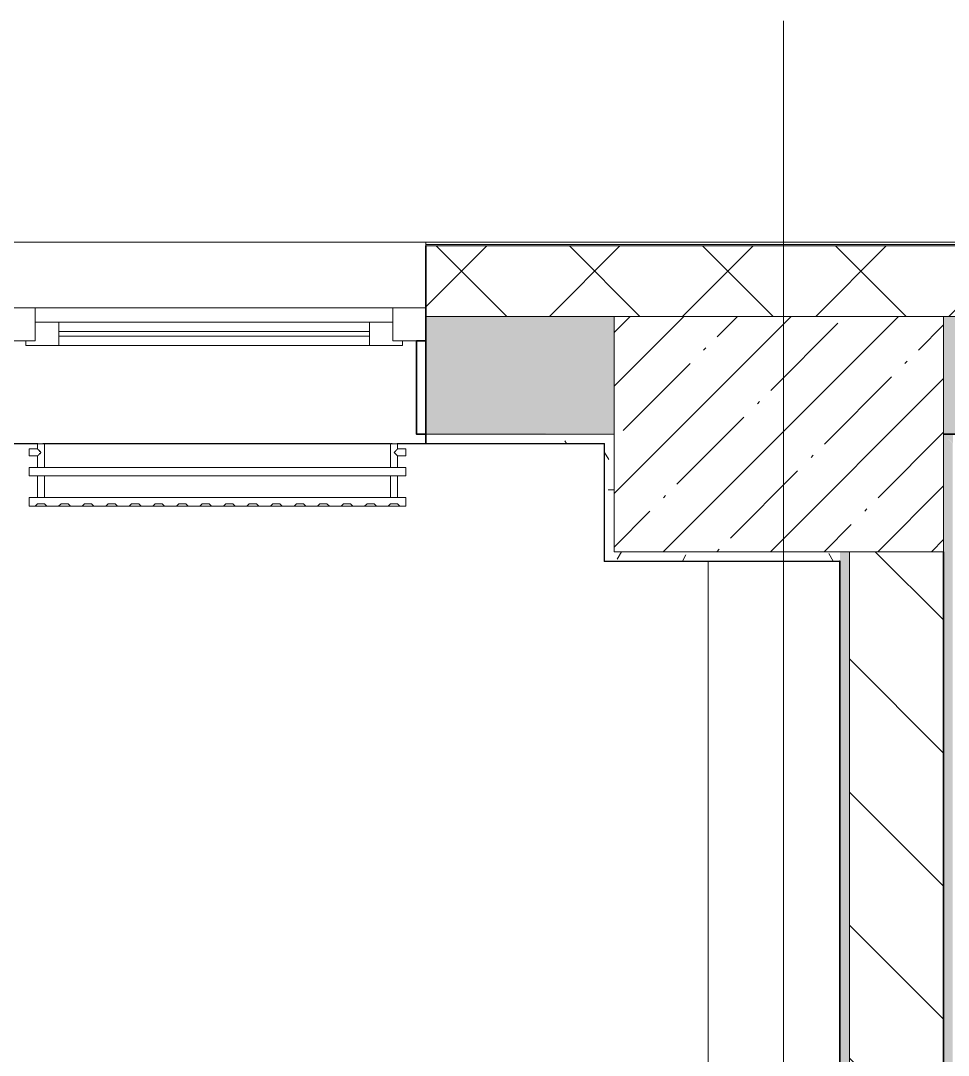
# Model space of a CAD drawing. Header units: millimetres. Extents: x 3914 to 443608, y -156176 to 78197.
# Drawn here: x 424509 to 426480, y -126147 to -123948 of the extents above; entities that cross this region are included whole.
import ezdxf

# ---------------------------------------------------------------- set-up
doc = ezdxf.new("R2010")
doc.units = ezdxf.units.MM
for name, color, linetype, lineweight in [('A-FLOR', 7, 'Continuous', 9), ('A-GLAZ', 7, 'Continuous', 9), ('A-GLAZ-1', 7, 'Continuous', 5), ('A-WALL', 7, 'Continuous', 5), ('A-WALL-1', 7, 'Continuous', 35), ('I-WALL', 7, 'Continuous', 5), ('S-COLS', 7, 'Continuous', 9), ('S-COLS-1', 7, 'Continuous', 5), ('Оси', 7, 'Continuous', 9)]:
    doc.layers.add(name, color=color, linetype=linetype, lineweight=lineweight)
doc.layers.add('A-WALL-FNSH-1', color=9, linetype='Continuous', lineweight=5, true_color=0x808080)
doc.layers.add('M-EQPM-1', color=7, linetype='Continuous', lineweight=9, true_color=0xb2b2b2)
pattern_1 = [(0, (315419.7, -145976.68), (243.84, 60.96), [20.117, -162.763, 20.117, -162.763, -975.36]), (0, (315419.7, -145976.68), (243.84, 60.96), [-365.76, 20.117, -345.643, 20.117, -162.763, -426.72]), (0, (315419.7, -145976.68), (243.84, 60.96), [-914.4, 20.117, -101.803, 20.117, -284.683]), (120, (315511.14, -145946.2), (-174.71291, 180.691634), [20.117, -162.763, 20.117, -162.763, -975.36]), (120, (315511.14, -145946.2), (-174.71291, 180.691634), [-365.76, 20.117, -345.643, 20.117, -162.763, -426.72]), (120, (315511.14, -145946.2), (-174.71291, 180.691634), [-914.4, 20.117, -101.803, 20.117, -284.683]), (240, (315541.62, -145824.28), (-69.12709, -241.651634), [20.117, -162.763, 20.117, -162.763, -975.36]), (240, (315541.62, -145824.28), (-69.12709, -241.651634), [-365.76, 20.117, -345.643, 20.117, -162.763, -426.72]), (240, (315541.62, -145824.28), (-69.12709, -241.651634), [-914.4, 20.117, -101.803, 20.117, -284.683])]

# ---------------------------------------------------------------- blocks, each defined once
blk = doc.blocks.new('120_Окно_СКБ_1Ст - 120_Окно_СКБ_1Ст 900х2500_h_ с форточкой-22876038-Объем проектирования 3 этажа')
at = {"layer": 'A-GLAZ'}
for p, q in [((-450, -127), (-450, -57)), ((-450, -57), (-380, -57)), ((-380, -57), (-380, -127)), ((380, -127), (380, -57)), ((380, -57), (450, -57)), ((450, -57), (450, -127)), ((380, -87), (-380, -87)), ((-380, -87), (-380, -127)), ((-330, -137), (-330, -87)), ((330, -137), (330, -87)), ((380, -127), (380, -87)), ((-380, -127), (-450, -127)), ((-380, -127), (-400, -127)), ((-400, -127), (-400, -137)), ((450, -127), (380, -127)), ((400, -127), (380, -127)), ((400, -137), (400, -127)), ((-400, -137), (400, -137)), ((400, -137), (-400, -137))]:
    blk.add_line(p, q, dxfattribs=at)
at = {"layer": 'A-GLAZ-1'}
for p, q in [((450, -57), (-450, -57)), ((-330, -107), (330, -107)), ((-430, -127), (-400, -127)), ((330, -117), (-330, -117)), ((400, -127), (450, -127))]:
    blk.add_line(p, q, dxfattribs=at)
blk = doc.blocks.new('BSC_Колонна _Прямоугольная - 700х500-V627-Объем проектирования 3 этажа')
at = {"layer": 'S-COLS-1'}
h = blk.add_hatch(dxfattribs=at)
h.set_pattern_fill('FP_172', color=256, style=0, pattern_type=2)
h.set_pattern_definition([(45, (-110700, -21150), (-114.04925, 114.04925), []), (45, (-110585.95, -21150), (-114.04925, 114.04925), [201.613, -40.323, 6.706, -33.617])])
h.paths.add_polyline_path([(-116.5, -250), (350, -250), (350, 250), (-350, 250), (-350, -250), (-150, -250)])
for p, q in [((350, 250), (-350, 250)), ((-350, 250), (-350, -250)), ((350, -250), (350, 250)), ((-350, -250), (350, -250))]:
    blk.add_line(p, q, dxfattribs=at)
blk = doc.blocks.new('radiator_prado_classic_z_tip_30_po exemplyaru - Classic Z Тип 30-300-V680-Объем проектирования 3 этажа')
at = {"layer": 'M-EQPM-1'}
for p, q in [((0, 228), (0, 210)), ((800, 228), (0, 228)), ((0, 210), (0, 228)), ((0, 228), (12.5, 228)), ((12.5, 228), (37.5, 228)), ((37.5, 228), (12.5, 228)), ((12.5, 228), (37.5, 228)), ((12.5, 228), (17.5, 223)), ((12.5, 228), (17.5, 223)), ((32.5, 223), (17.5, 223)), ((17.5, 223), (32.5, 223)), ((32.5, 223), (37.5, 228)), ((37.5, 228), (32.5, 223)), ((37.5, 228), (62.5, 228)), ((62.5, 228), (87.5, 228)), ((87.5, 228), (62.5, 228)), ((62.5, 228), (87.5, 228)), ((62.5, 228), (67.5, 223)), ((62.5, 228), (67.5, 223)), ((82.5, 223), (67.5, 223)), ((67.5, 223), (82.5, 223)), ((82.5, 223), (87.5, 228)), ((87.5, 228), (82.5, 223)), ((87.5, 228), (112.5, 228)), ((112.5, 228), (137.5, 228)), ((137.5, 228), (112.5, 228)), ((112.5, 228), (137.5, 228)), ((112.5, 228), (117.5, 223)), ((112.5, 228), (117.5, 223)), ((132.5, 223), (117.5, 223)), ((117.5, 223), (132.5, 223)), ((132.5, 223), (137.5, 228)), ((137.5, 228), (132.5, 223)), ((137.5, 228), (162.5, 228)), ((162.5, 228), (187.5, 228)), ((187.5, 228), (162.5, 228)), ((162.5, 228), (187.5, 228)), ((162.5, 228), (167.5, 223)), ((162.5, 228), (167.5, 223)), ((182.5, 223), (167.5, 223)), ((167.5, 223), (182.5, 223)), ((182.5, 223), (187.5, 228)), ((187.5, 228), (182.5, 223)), ((187.5, 228), (212.5, 228)), ((212.5, 228), (237.5, 228)), ((237.5, 228), (212.5, 228)), ((212.5, 228), (237.5, 228)), ((212.5, 228), (217.5, 223)), ((212.5, 228), (217.5, 223)), ((232.5, 223), (217.5, 223)), ((217.5, 223), (232.5, 223)), ((232.5, 223), (237.5, 228)), ((237.5, 228), (232.5, 223)), ((237.5, 228), (262.5, 228)), ((262.5, 228), (287.5, 228)), ((287.5, 228), (262.5, 228)), ((262.5, 228), (287.5, 228)), ((262.5, 228), (267.5, 223)), ((262.5, 228), (267.5, 223)), ((282.5, 223), (267.5, 223)), ((267.5, 223), (282.5, 223)), ((282.5, 223), (287.5, 228)), ((287.5, 228), (282.5, 223)), ((287.5, 228), (312.5, 228)), ((312.5, 228), (337.5, 228)), ((337.5, 228), (312.5, 228)), ((312.5, 228), (337.5, 228)), ((312.5, 228), (317.5, 223)), ((312.5, 228), (317.5, 223)), ((332.5, 223), (317.5, 223)), ((317.5, 223), (332.5, 223)), ((332.5, 223), (337.5, 228)), ((337.5, 228), (332.5, 223)), ((337.5, 228), (362.5, 228)), ((362.5, 228), (387.5, 228)), ((387.5, 228), (362.5, 228)), ((362.5, 228), (387.5, 228)), ((362.5, 228), (367.5, 223)), ((362.5, 228), (367.5, 223)), ((382.5, 223), (367.5, 223)), ((367.5, 223), (382.5, 223)), ((382.5, 223), (387.5, 228)), ((387.5, 228), (382.5, 223)), ((387.5, 228), (412, 228)), ((412.5, 228), (437.5, 228)), ((437.5, 228), (412.5, 228)), ((412.5, 228), (437.5, 228)), ((412.5, 228), (417.5, 223)), ((412.5, 228), (417.5, 223)), ((432.5, 223), (417.5, 223)), ((417.5, 223), (432.5, 223)), ((432.5, 223), (437.5, 228)), ((437.5, 228), (432.5, 223)), ((437.5, 228), (462.5, 228)), ((462.5, 228), (487.5, 228)), ((487.5, 228), (462.5, 228)), ((462.5, 228), (487.5, 228)), ((462.5, 228), (467.5, 223)), ((462.5, 228), (467.5, 223)), ((482.5, 223), (467.5, 223)), ((467.5, 223), (482.5, 223)), ((482.5, 223), (487.5, 228)), ((487.5, 228), (482.5, 223)), ((487.5, 228), (512.5, 228)), ((512.5, 228), (537.5, 228)), ((537.5, 228), (512.5, 228)), ((512.5, 228), (537.5, 228)), ((512.5, 228), (517.5, 223)), ((512.5, 228), (517.5, 223)), ((532.5, 223), (517.5, 223)), ((517.5, 223), (532.5, 223)), ((532.5, 223), (537.5, 228)), ((537.5, 228), (532.5, 223)), ((537.5, 228), (562.5, 228)), ((562.5, 228), (587.5, 228)), ((587.5, 228), (562.5, 228)), ((562.5, 228), (587.5, 228)), ((562.5, 228), (567.5, 223)), ((562.5, 228), (567.5, 223)), ((582.5, 223), (567.5, 223)), ((567.5, 223), (582.5, 223)), ((582.5, 223), (587.5, 228)), ((587.5, 228), (582.5, 223)), ((587.5, 228), (612.5, 228)), ((612.5, 228), (637.5, 228)), ((637.5, 228), (612.5, 228)), ((612.5, 228), (637.5, 228)), ((612.5, 228), (617.5, 223)), ((612.5, 228), (617.5, 223)), ((632.5, 223), (617.5, 223)), ((617.5, 223), (632.5, 223)), ((632.5, 223), (637.5, 228)), ((637.5, 228), (632.5, 223)), ((637.5, 228), (662.5, 228)), ((662.5, 228), (687.5, 228)), ((687.5, 228), (662.5, 228)), ((662.5, 228), (687.5, 228)), ((662.5, 228), (667.5, 223)), ((662.5, 228), (667.5, 223)), ((682.5, 223), (667.5, 223)), ((667.5, 223), (682.5, 223)), ((682.5, 223), (687.5, 228)), ((687.5, 228), (682.5, 223)), ((687.5, 228), (712.5, 228)), ((712.5, 228), (737.5, 228)), ((737.5, 228), (712.5, 228)), ((712.5, 228), (737.5, 228)), ((712.5, 228), (717.5, 223)), ((712.5, 228), (717.5, 223)), ((732.5, 223), (717.5, 223)), ((717.5, 223), (732.5, 223)), ((732.5, 223), (737.5, 228)), ((737.5, 228), (732.5, 223)), ((737.5, 228), (762.5, 228)), ((762.5, 228), (787.5, 228)), ((787.5, 228), (762.5, 228)), ((762.5, 228), (787.5, 228)), ((762.5, 228), (767.5, 223)), ((762.5, 228), (767.5, 223)), ((782.5, 223), (767.5, 223)), ((767.5, 223), (782.5, 223)), ((782.5, 223), (787.5, 228)), ((787.5, 228), (782.5, 223)), ((787.5, 228), (800, 228)), ((800, 210), (800, 228)), ((800, 228), (800, 210)), ((0, 210), (800, 210)), ((17.8, 210), (0, 210)), ((17.5, 210), (17.5, 164)), ((17.5, 210), (17.5, 164)), ((17.8, 210), (17.5, 210)), ((17.5, 210), (17.8, 210)), ((17.8, 210), (17.5, 210)), ((17.5, 210), (32.5, 210)), ((32.2, 210), (17.8, 210)), ((17.8, 210), (32.2, 210)), ((32.2, 210), (17.8, 210)), ((32.5, 210), (32.2, 210)), ((32.2, 210), (32.5, 210)), ((32.5, 210), (32.2, 210)), ((767.8, 210), (32.2, 210)), ((32.5, 164), (32.5, 210)), ((32.5, 164), (32.5, 210)), ((767.5, 210), (767.5, 164)), ((767.5, 210), (767.5, 164)), ((767.8, 210), (767.5, 210)), ((767.5, 210), (782.5, 210)), ((767.8, 210), (767.5, 210)), ((767.5, 210), (767.8, 210)), ((782.2, 210), (767.8, 210)), ((773.1, 210), (767.8, 210)), ((767.8, 210), (769.7, 210)), ((769.7, 210), (773.1, 210)), ((778.7, 210), (773.1, 210)), ((773.1, 210), (776.9, 210)), ((776.9, 210), (780.3, 210)), ((781.5, 210), (778.7, 210)), ((780.3, 210), (782.2, 210)), ((782.2, 210), (781.5, 210)), ((782.5, 210), (782.2, 210)), ((782.5, 210), (782.2, 210)), ((782.2, 210), (782.5, 210)), ((800, 210), (782.2, 210)), ((782.5, 164), (782.5, 210)), ((782.5, 164), (782.5, 210)), ((800, 164), (0, 164)), ((0, 164), (0, 146)), ((0, 146), (0, 164)), ((0, 164), (17.8, 164)), ((17.8, 164), (17.5, 164)), ((17.5, 164), (17.8, 164)), ((17.8, 164), (17.5, 164)), ((17.5, 164), (32.5, 164)), ((18.5, 164), (17.8, 164)), ((17.8, 164), (32.2, 164)), ((21.2, 164), (17.8, 164)), ((21.2, 164), (18.5, 164)), ((23.1, 164), (21.2, 164)), ((23.1, 164), (21.2, 164)), ((25, 164), (23.1, 164)), ((25, 164), (23.1, 164)), ((32.2, 164), (25, 164)), ((26.9, 164), (25, 164)), ((28.8, 164), (26.9, 164)), ((30.3, 164), (28.8, 164)), ((31.5, 164), (30.3, 164)), ((32.2, 164), (31.5, 164)), ((32.5, 164), (32.2, 164)), ((32.2, 164), (32.5, 164)), ((32.5, 164), (32.2, 164)), ((32.2, 164), (767.8, 164)), ((767.8, 164), (767.5, 164)), ((767.5, 164), (782.5, 164)), ((767.8, 164), (767.5, 164)), ((767.5, 164), (767.8, 164)), ((771.2, 164), (767.8, 164)), ((771.2, 164), (767.8, 164)), ((767.8, 164), (782.2, 164)), ((773.1, 164), (771.2, 164)), ((778.7, 164), (771.2, 164)), ((775, 164), (773.1, 164)), ((782.2, 164), (775, 164)), ((780.3, 164), (778.7, 164)), ((782.2, 164), (780.3, 164)), ((782.5, 164), (782.2, 164)), ((782.5, 164), (782.2, 164)), ((782.2, 164), (782.5, 164)), ((782.2, 164), (800, 164)), ((800, 146), (800, 164)), ((800, 164), (800, 146)), ((0, 146), (800, 146)), ((18.5, 146), (0, 146)), ((17.5, 146), (17.5, 121.5)), ((17.5, 146), (17.5, 121.5)), ((17.5, 146), (18.5, 146)), ((18.5, 146), (17.5, 146)), ((17.5, 146), (18.5, 146)), ((32.5, 146), (17.5, 146)), ((18.5, 146), (26.9, 146)), ((32.2, 146), (18.5, 146)), ((18.5, 146), (23.1, 146)), ((23.1, 146), (25, 146)), ((25, 146), (26.9, 146)), ((26.9, 146), (30.3, 146)), ((26.9, 146), (28.8, 146)), ((28.8, 146), (30.3, 146)), ((30.3, 146), (32.2, 146)), ((30.3, 146), (31.5, 146)), ((31.5, 146), (32.2, 146)), ((32.2, 146), (32.5, 146)), ((32.5, 146), (32.2, 146)), ((32.2, 146), (32.5, 146)), ((767.8, 146), (32.2, 146)), ((32.5, 95), (32.5, 146)), ((32.5, 95), (32.5, 146)), ((767.5, 146), (767.5, 95)), ((767.5, 146), (767.5, 95)), ((767.5, 146), (767.8, 146)), ((782.5, 146), (767.5, 146)), ((767.5, 146), (767.8, 146)), ((767.8, 146), (767.5, 146)), ((767.8, 146), (775, 146)), ((767.8, 146), (781.5, 146)), ((781.5, 146), (767.8, 146)), ((775, 146), (781.5, 146)), ((781.5, 146), (782.5, 146)), ((781.5, 146), (782.5, 146)), ((782.5, 146), (781.5, 146)), ((800, 146), (781.5, 146)), ((782.5, 121.5), (782.5, 146)), ((782.5, 121.5), (782.5, 146)), ((17.5, 121.5), (0, 121.5)), ((17.5, 121.5), (0, 121.5)), ((0, 121.5), (0, 120.5)), ((0, 106.5), (0, 121.5)), ((0, 120.5), (0, 107.5)), ((0, 120.5), (0, 119.3)), ((0, 114), (0, 120.5)), ((0, 120.5), (0, 120.5)), ((0, 119.3), (0, 117.8)), ((0, 117.8), (0, 115.9)), ((0, 115.9), (0, 114)), ((0, 114), (0, 110.3)), ((0, 107.5), (0, 114)), ((0, 110.3), (0, 108.7)), ((800, 121.5), (782.5, 121.5)), ((800, 121.5), (782.5, 121.5)), ((800, 121.5), (800, 106.5)), ((800, 120.5), (800, 121.5)), ((800, 121.5), (800, 120.5)), ((800, 120.5), (800, 121.5)), ((800, 107.5), (800, 120.5)), ((800, 120.5), (800, 107.5)), ((800, 119.3), (800, 120.5)), ((800, 115.9), (800, 119.3)), ((800, 110.3), (800, 115.9)), ((800, 107.5), (800, 110.3)), ((0, 108.7), (0, 107.5)), ((0, 107.5), (0, 106.5)), ((0, 107.5), (0, 107.5)), ((0, 106.5), (17.5, 106.5)), ((0, 106.5), (17.5, 106.5)), ((17.5, 106.5), (17.5, 95)), ((17.5, 106.5), (17.5, 95)), ((782.5, 95), (782.5, 106.5)), ((782.5, 106.5), (800, 106.5)), ((782.5, 95), (782.5, 106.5)), ((782.5, 106.5), (800, 106.5)), ((800, 106.5), (800, 107.5)), ((800, 107.5), (800, 106.5)), ((800, 106.5), (800, 107.5))]:
    blk.add_line(p, q, dxfattribs=at)
for points, knots in [([(18.5, 120.5), (18.4, 120.6), (18.3, 120.7), (18.1, 120.9), (17.9, 121.1), (17.8, 121.2), (17.7, 121.3), (17.5, 121.5), (17.5, 121.5), (17.5, 121.5)], [0.7142857, 0.7142857, 0.7142857, 0.7142857, 0.75, 0.7857143, 0.8214286, 0.8571429, 0.8928571, 0.9285714, 1, 1, 1, 1]), ([(17.5, 121.5), (17.5, 121.5), (17.5, 121.5), (17.7, 121.3), (17.8, 121.2), (17.9, 121.1), (18.1, 120.9), (18.3, 120.7), (18.4, 120.6), (18.5, 120.5)], [0, 0, 0, 0, 0.0714286, 0.1071429, 0.1428571, 0.1785714, 0.2142857, 0.25, 0.2857143, 0.2857143, 0.2857143, 0.2857143]), ([(17.5, 121.5), (17.5, 121.5), (17.5, 121.5), (17.7, 121.3), (17.8, 121.2), (17.9, 121.1), (18.1, 120.9), (18.3, 120.7), (18.4, 120.6), (18.5, 120.5)], [0, 0, 0, 0, 0.0714286, 0.1071429, 0.1428571, 0.1785714, 0.2142857, 0.25, 0.2857143, 0.2857143, 0.2857143, 0.2857143]), ([(25, 114), (24.5, 114.5), (23.6, 115.4), (22.4, 116.6), (21.6, 117.4), (21.1, 117.9), (20.8, 118.2), (20.5, 118.5), (20.2, 118.8), (19.8, 119.1), (19.6, 119.4), (19.3, 119.7), (19, 120), (18.7, 120.3), (18.5, 120.5), (18.3, 120.7), (18.1, 120.9), (17.9, 121.1), (17.8, 121.2), (17.7, 121.3), (17.5, 121.5), (17.5, 121.5), (17.5, 121.5)], [0, 0, 0, 0, 0.142857, 0.285714, 0.357143, 0.392857, 0.428571, 0.464286, 0.5, 0.535714, 0.571429, 0.607143, 0.642857, 0.678571, 0.714286, 0.75, 0.785714, 0.821429, 0.857143, 0.892857, 0.928571, 1, 1, 1, 1]), ([(17.5, 106.5), (17.5, 106.5), (17.5, 106.5), (17.7, 106.7), (17.8, 106.8), (17.9, 106.9), (18.1, 107.1), (18.3, 107.3), (18.5, 107.5), (18.7, 107.7), (19, 108), (19.3, 108.3), (19.6, 108.6), (19.8, 108.9), (20.3, 109.3), (20.7, 109.7), (21.1, 110.1), (21.6, 110.6), (22.4, 111.4), (23.6, 112.6), (24.5, 113.5), (25, 114)], [0, 0, 0, 0, 0.071429, 0.107143, 0.142857, 0.178571, 0.214286, 0.25, 0.285714, 0.321429, 0.357143, 0.392857, 0.428571, 0.464286, 0.5, 0.571429, 0.607143, 0.642857, 0.714286, 0.857143, 1, 1, 1, 1]), ([(22.1, 116.9), (21.9, 117.1), (21.6, 117.4), (21.1, 117.9), (20.8, 118.2), (20.5, 118.5), (20.2, 118.8), (19.9, 119.2), (19.7, 119.3), (19.6, 119.4)], [0.2857143, 0.2857143, 0.2857143, 0.2857143, 0.3571429, 0.3928571, 0.4285714, 0.4642857, 0.5, 0.5357143, 0.5714286, 0.5714286, 0.5714286, 0.5714286]), ([(19.6, 119.4), (19.7, 119.3), (19.9, 119.2), (20.3, 118.7), (20.7, 118.3), (21.1, 117.9), (21.6, 117.4), (21.9, 117.1), (22.1, 116.9)], [0.4285714, 0.4285714, 0.4285714, 0.4285714, 0.4642857, 0.5, 0.5714286, 0.6071429, 0.6428571, 0.7142857, 0.7142857, 0.7142857, 0.7142857]), ([(19.6, 119.4), (19.7, 119.3), (19.8, 119.1), (20.3, 118.7), (20.7, 118.3), (21.1, 117.9), (21.6, 117.4), (21.9, 117.1), (22.1, 116.9)], [0.4285714, 0.4285714, 0.4285714, 0.4285714, 0.4642857, 0.5, 0.5714286, 0.6071429, 0.6428571, 0.7142857, 0.7142857, 0.7142857, 0.7142857]), ([(19.6, 108.6), (19.7, 108.7), (19.9, 108.8), (20.3, 109.3), (20.7, 109.7), (21.1, 110.1), (21.6, 110.6), (21.9, 110.9), (22.1, 111.1)], [0.4285714, 0.4285714, 0.4285714, 0.4285714, 0.4642857, 0.5, 0.5714286, 0.6071429, 0.6428571, 0.7142857, 0.7142857, 0.7142857, 0.7142857]), ([(22.1, 111.1), (21.9, 110.9), (21.6, 110.6), (21.1, 110.1), (20.8, 109.8), (20.5, 109.5), (20.2, 109.2), (19.9, 108.8), (19.7, 108.7), (19.6, 108.6)], [0.2857143, 0.2857143, 0.2857143, 0.2857143, 0.3571429, 0.3928571, 0.4285714, 0.4642857, 0.5, 0.5357143, 0.5714286, 0.5714286, 0.5714286, 0.5714286]), ([(22.1, 111.1), (21.9, 110.9), (21.6, 110.6), (21.1, 110.1), (20.8, 109.8), (20.5, 109.5), (20.2, 109.2), (19.8, 108.9), (19.7, 108.7), (19.6, 108.6)], [0.2857143, 0.2857143, 0.2857143, 0.2857143, 0.3571429, 0.3928571, 0.4285714, 0.4642857, 0.5, 0.5357143, 0.5714286, 0.5714286, 0.5714286, 0.5714286]), ([(775, 114), (775.5, 114.5), (776.4, 115.4), (777.6, 116.6), (778.4, 117.4), (778.9, 117.9), (779.2, 118.2), (779.5, 118.5), (779.8, 118.8), (780.1, 119.2), (780.4, 119.4), (780.7, 119.7), (781, 120), (781.3, 120.3), (781.5, 120.5), (781.7, 120.7), (781.9, 120.9), (782.1, 121.1), (782.2, 121.2), (782.3, 121.3), (782.5, 121.5), (782.5, 121.5), (782.5, 121.5)], [0, 0, 0, 0, 0.142857, 0.285714, 0.357143, 0.392857, 0.428571, 0.464286, 0.5, 0.535714, 0.571429, 0.607143, 0.642857, 0.678571, 0.714286, 0.75, 0.785714, 0.821429, 0.857143, 0.892857, 0.928571, 1, 1, 1, 1]), ([(782.5, 106.5), (782.5, 106.5), (782.5, 106.5), (782.3, 106.7), (782.2, 106.8), (782.1, 106.9), (781.9, 107.1), (781.7, 107.3), (781.5, 107.5), (781.3, 107.7), (781, 108), (780.7, 108.3), (780.4, 108.6), (780.1, 108.8), (779.7, 109.3), (779.3, 109.7), (778.9, 110.1), (778.4, 110.6), (777.6, 111.4), (776.4, 112.6), (775.5, 113.5), (775, 114)], [0, 0, 0, 0, 0.071429, 0.107143, 0.142857, 0.178571, 0.214286, 0.25, 0.285714, 0.321429, 0.357143, 0.392857, 0.428571, 0.464286, 0.5, 0.571429, 0.607143, 0.642857, 0.714286, 0.857143, 1, 1, 1, 1]), ([(780.4, 119.4), (780.3, 119.3), (780.1, 119.2), (779.7, 118.7), (779.3, 118.3), (778.9, 117.9), (778.4, 117.4), (778.1, 117.1), (777.9, 116.9)], [0.4285714, 0.4285714, 0.4285714, 0.4285714, 0.4642857, 0.5, 0.5714286, 0.6071429, 0.6428571, 0.7142857, 0.7142857, 0.7142857, 0.7142857]), ([(780.4, 119.4), (780.3, 119.3), (780.1, 119.2), (779.7, 118.7), (779.3, 118.3), (778.9, 117.9), (778.4, 117.4), (778.1, 117.1), (777.9, 116.9)], [0.4285714, 0.4285714, 0.4285714, 0.4285714, 0.4642857, 0.5, 0.5714286, 0.6071429, 0.6428571, 0.7142857, 0.7142857, 0.7142857, 0.7142857]), ([(777.9, 116.9), (778.1, 117.1), (778.4, 117.4), (778.9, 117.9), (779.2, 118.2), (779.5, 118.5), (779.8, 118.8), (780.1, 119.2), (780.3, 119.3), (780.4, 119.4)], [0.2857143, 0.2857143, 0.2857143, 0.2857143, 0.3571429, 0.3928571, 0.4285714, 0.4642857, 0.5, 0.5357143, 0.5714286, 0.5714286, 0.5714286, 0.5714286]), ([(777.9, 111.1), (778.1, 110.9), (778.4, 110.6), (778.9, 110.1), (779.2, 109.8), (779.5, 109.5), (779.8, 109.2), (780.1, 108.8), (780.3, 108.7), (780.4, 108.6)], [0.2857143, 0.2857143, 0.2857143, 0.2857143, 0.3571429, 0.3928571, 0.4285714, 0.4642857, 0.5, 0.5357143, 0.5714286, 0.5714286, 0.5714286, 0.5714286]), ([(777.9, 111.1), (778.1, 110.9), (778.4, 110.6), (778.9, 110.1), (779.1, 109.9), (779.2, 109.8)], [0.2857143, 0.2857143, 0.2857143, 0.2857143, 0.3571429, 0.3928571, 0.4285714, 0.4285714, 0.4285714, 0.4285714]), ([(780.4, 108.6), (780.3, 108.7), (780.1, 108.8), (779.7, 109.3), (779.3, 109.7), (778.9, 110.1), (778.4, 110.6), (778.1, 110.9), (777.9, 111.1)], [0.4285714, 0.4285714, 0.4285714, 0.4285714, 0.4642857, 0.5, 0.5714286, 0.6071429, 0.6428571, 0.7142857, 0.7142857, 0.7142857, 0.7142857]), ([(782.5, 121.5), (782.5, 121.5), (782.5, 121.5), (782.3, 121.3), (782.2, 121.2), (782.1, 121.1), (781.9, 120.9), (781.7, 120.7), (781.6, 120.6), (781.5, 120.5)], [0, 0, 0, 0, 0.0714286, 0.1071429, 0.1428571, 0.1785714, 0.2142857, 0.25, 0.2857143, 0.2857143, 0.2857143, 0.2857143]), ([(782.5, 121.5), (782.5, 121.5), (782.5, 121.5), (782.3, 121.3), (782.2, 121.2), (782.1, 121.1), (781.9, 120.9), (781.7, 120.7), (781.6, 120.6), (781.5, 120.5)], [0, 0, 0, 0, 0.0714286, 0.1071429, 0.1428571, 0.1785714, 0.2142857, 0.25, 0.2857143, 0.2857143, 0.2857143, 0.2857143]), ([(781.5, 120.5), (781.6, 120.6), (781.7, 120.7), (781.9, 120.9), (782.1, 121.1), (782.2, 121.2), (782.3, 121.3), (782.5, 121.5), (782.5, 121.5), (782.5, 121.5)], [0.7142857, 0.7142857, 0.7142857, 0.7142857, 0.75, 0.7857143, 0.8214286, 0.8571429, 0.8928571, 0.9285714, 1, 1, 1, 1]), ([(17.5, 106.5), (17.5, 106.5), (17.5, 106.5), (17.7, 106.7), (17.8, 106.8), (17.9, 106.9), (18.1, 107.1), (18.3, 107.3), (18.4, 107.4), (18.5, 107.5)], [0, 0, 0, 0, 0.0714286, 0.1071429, 0.1428571, 0.1785714, 0.2142857, 0.25, 0.2857143, 0.2857143, 0.2857143, 0.2857143]), ([(18.5, 107.5), (18.4, 107.4), (18.3, 107.3), (18.1, 107.1), (17.9, 106.9), (17.8, 106.8), (17.7, 106.7), (17.5, 106.5), (17.5, 106.5), (17.5, 106.5)], [0.7142857, 0.7142857, 0.7142857, 0.7142857, 0.75, 0.7857143, 0.8214286, 0.8571429, 0.8928571, 0.9285714, 1, 1, 1, 1]), ([(18.5, 107.5), (18.4, 107.4), (18.3, 107.3), (18.1, 107.1), (17.9, 106.9), (17.8, 106.8), (17.7, 106.7), (17.5, 106.5), (17.5, 106.5), (17.5, 106.5)], [0.7142857, 0.7142857, 0.7142857, 0.7142857, 0.75, 0.7857143, 0.8214286, 0.8571429, 0.8928571, 0.9285714, 1, 1, 1, 1]), ([(781.5, 107.5), (781.6, 107.4), (781.7, 107.3), (781.9, 107.1), (782.1, 106.9), (782.2, 106.8), (782.3, 106.7), (782.5, 106.5), (782.5, 106.5), (782.5, 106.5)], [0.7142857, 0.7142857, 0.7142857, 0.7142857, 0.75, 0.7857143, 0.8214286, 0.8571429, 0.8928571, 0.9285714, 1, 1, 1, 1]), ([(781.5, 107.5), (781.6, 107.4), (781.7, 107.3), (781.9, 107.1), (782.1, 106.9), (782.2, 106.8), (782.3, 106.7), (782.5, 106.5), (782.5, 106.5), (782.5, 106.5)], [0.7142857, 0.7142857, 0.7142857, 0.7142857, 0.75, 0.7857143, 0.8214286, 0.8571429, 0.8928571, 0.9285714, 1, 1, 1, 1]), ([(782.5, 106.5), (782.5, 106.5), (782.5, 106.5), (782.3, 106.7), (782.2, 106.8), (782.1, 106.9), (781.9, 107.1), (781.7, 107.3), (781.6, 107.4), (781.5, 107.5)], [0, 0, 0, 0, 0.0714286, 0.1071429, 0.1428571, 0.1785714, 0.2142857, 0.25, 0.2857143, 0.2857143, 0.2857143, 0.2857143])]:
    blk.add_open_spline(points, degree=3, knots=knots, dxfattribs=at)
for points in [[(19.6, 119.4), (19.5, 119.5), (19.3, 119.7), (19, 120), (18.7, 120.3), (18.6, 120.4), (18.5, 120.5)], [(18.5, 120.5), (18.6, 120.4), (18.7, 120.3), (19, 120), (19.3, 119.7), (19.5, 119.5), (19.6, 119.4)], [(18.5, 120.5), (18.6, 120.4), (18.7, 120.3), (19, 120), (19.3, 119.7), (19.5, 119.5), (19.6, 119.4)], [(25, 114), (24.5, 114.5), (23.6, 115.4), (22.6, 116.4), (22.1, 116.9)], [(22.1, 116.9), (22.6, 116.4), (23.6, 115.4), (24.5, 114.5), (25, 114)], [(22.1, 116.9), (22.6, 116.4), (23.6, 115.4), (24.5, 114.5), (25, 114)], [(22.1, 111.1), (22.6, 111.6), (23.6, 112.6), (24.5, 113.5), (25, 114)], [(25, 114), (24.5, 113.5), (23.6, 112.6), (22.6, 111.6), (22.1, 111.1)], [(25, 114), (24.5, 113.5), (23.6, 112.6), (22.6, 111.6), (22.1, 111.1)], [(777.9, 116.9), (777.4, 116.4), (776.4, 115.4), (775.5, 114.5), (775, 114)], [(777.9, 116.9), (777.4, 116.4), (776.4, 115.4), (775.5, 114.5), (775, 114)], [(775, 114), (775.5, 114.5), (776.4, 115.4), (777.4, 116.4), (777.9, 116.9)], [(775, 114), (775.5, 113.5), (776.4, 112.6), (777.4, 111.6), (777.9, 111.1)], [(775, 114), (775.5, 113.5), (776.4, 112.6), (777.4, 111.6), (777.9, 111.1)], [(777.9, 111.1), (777.4, 111.6), (776.4, 112.6), (775.5, 113.5), (775, 114)], [(781.5, 120.5), (781.4, 120.4), (781.3, 120.3), (781, 120), (780.7, 119.7), (780.5, 119.5), (780.4, 119.4)], [(781.5, 120.5), (781.4, 120.4), (781.3, 120.3), (781, 120), (780.7, 119.7), (780.5, 119.5), (780.4, 119.4)], [(780.4, 119.4), (780.5, 119.5), (780.7, 119.7), (781, 120), (781.3, 120.3), (781.4, 120.4), (781.5, 120.5)], [(18.5, 107.5), (18.6, 107.6), (18.7, 107.7), (19, 108), (19.3, 108.3), (19.5, 108.5), (19.6, 108.6)], [(19.6, 108.6), (19.5, 108.5), (19.3, 108.3), (19, 108), (18.7, 107.7), (18.6, 107.6), (18.5, 107.5)], [(19.6, 108.6), (19.5, 108.5), (19.3, 108.3), (19, 108), (18.7, 107.7), (18.6, 107.6), (18.5, 107.5)], [(779.2, 109.8), (779.3, 109.7), (779.5, 109.5), (779.8, 109.2), (780.1, 108.8), (780.3, 108.7), (780.4, 108.6)], [(780.4, 108.6), (780.5, 108.5), (780.7, 108.3), (781, 108), (781.3, 107.7), (781.4, 107.6), (781.5, 107.5)], [(780.4, 108.6), (780.5, 108.5), (780.7, 108.3), (781, 108), (781.3, 107.7), (781.4, 107.6), (781.5, 107.5)], [(781.5, 107.5), (781.4, 107.6), (781.3, 107.7), (781, 108), (780.7, 108.3), (780.5, 108.5), (780.4, 108.6)]]:
    blk.add_open_spline(points, degree=3, dxfattribs=at)

msp = doc.modelspace()

# ---------------------------------------------------------------- hatches: boundary and pattern name
at = {"layer": 'A-WALL'}
h = msp.add_hatch(dxfattribs=at)
h.set_pattern_fill('FP_24', color=256, style=0, pattern_type=2)
h.set_pattern_definition([(45, (315419.7, -145976.68), (-141.42136, 141.42136), []), (135, (315419.7, -145976.68), (-141.42136, -141.42136), [])])
h.paths.add_polyline_path([(423827.6, -124576.7), (424470.1, -124576.7), (424470.1, -124426.7), (423170.1, -124426.7), (423170.1, -124576.7)])
h.paths.add_polyline_path([(420069.9, -124576.7), (420069.9, -124426.7), (418869.7, -124426.7), (418869.7, -124576.7), (419476.5, -124576.7)])
h.paths.add_polyline_path([(421469.7, -124576.7), (422270.1, -124576.7), (422270.1, -124426.7), (420969.9, -124426.7), (420969.9, -124576.7)])
h.paths.add_polyline_path([(416079.7, -124576.7), (416569.7, -124576.7), (416569.7, -124426.7), (412029.7, -124426.7), (412029.7, -124576.7), (415999.7, -124576.7)])
h.paths.add_polyline_path([(425370.1, -124576.7), (426669.7, -124576.7), (426669.7, -124426.7), (425370.1, -124426.7)])
h.paths.add_polyline_path([(408729.7, -124576.7), (408729.7, -124426.7), (408709.7, -124426.7), (408709.7, -124576.7)])
h.paths.add_polyline_path([(440249.7, -124576.7), (440649.7, -124576.7), (440649.7, -124426.7), (435569.9, -124426.7), (435569.9, -124576.7), (439056.5, -124576.7)])
h.paths.add_polyline_path([(432420.1, -124576.7), (432420.1, -124426.7), (431550.1, -124426.7), (431550.1, -124576.7)])
h.paths.add_polyline_path([(428969.7, -124576.7), (430120.1, -124576.7), (430120.1, -124426.7), (428969.7, -124426.7)])
h.paths.add_polyline_path([(433320.1, -124576.7), (434669.9, -124576.7), (434669.9, -124426.7), (433320.1, -124426.7)])
at = {"layer": 'I-WALL'}
h = msp.add_hatch(dxfattribs=at)
h.set_pattern_fill('FP_1', color=256, style=0, pattern_type=2)
h.set_pattern_definition([(45, (315419.7, -145976.68), (-114.04925, 114.04925), []), (45, (315533.75, -145976.68), (-114.04925, 114.04925), [201.612, -40.322, 6.706, -33.617])])
h.paths.add_polyline_path([(426669.7, -124826.7), (426669.7, -124576.7), (426469.7, -124576.7), (426469.7, -124826.7), (426547.1, -124826.7)])
h.paths.add_polyline_path([(436269.7, -124826.7), (436459.7, -124826.7), (436459.7, -124576.7), (436269.7, -124576.7), (436269.7, -124773.3)])
h.paths.add_polyline_path([(423283.7, -124826.7), (424470.1, -124826.7), (424470.1, -124576.7), (423170.1, -124576.7), (423170.1, -124826.7)])
h.paths.add_polyline_path([(428969.7, -124826.7), (430120.1, -124826.7), (430120.1, -124576.7), (428969.7, -124576.7), (428969.7, -124640.3)])
h.paths.add_polyline_path([(434669.9, -124826.7), (434669.9, -124576.7), (433320.1, -124576.7), (433320.1, -124826.7), (433617.6, -124826.7)])
h.paths.add_polyline_path([(425370.1, -124826.7), (425769.7, -124824.9), (425769.7, -124576.7), (425370.1, -124576.7), (425370.1, -124640.3)])
h.paths.add_polyline_path([(432420.1, -124826.7), (432420.1, -124576.7), (431550.1, -124576.7), (431550.1, -124826.7)])
h.paths.add_polyline_path([(420069.9, -124826.7), (420069.9, -124576.7), (418869.7, -124576.7), (418869.7, -124826.7), (420020.4, -124826.7)])
h.paths.add_polyline_path([(421469.7, -124826.7), (422270.1, -124826.7), (422270.1, -124576.7), (421469.7, -124576.7), (421469.7, -124640.3)])
h.paths.add_polyline_path([(416569.7, -124826.7), (416569.7, -124576.7), (416219.7, -124576.7), (416219.7, -124826.7), (416539.7, -124826.7)])
h = msp.add_hatch(dxfattribs=at)
h.set_pattern_fill('FP_191', color=256, style=0, pattern_type=2)
h.set_pattern_definition(pattern_1)
h.paths.add_polyline_path([(425370.1, -124826.7), (425370.1, -124628.8), (425350.1, -124628.8), (425350.1, -124826.7)])
h = msp.add_hatch(dxfattribs=at)
h.set_pattern_fill('FP_191', color=256, style=0, pattern_type=2)
h.set_pattern_definition(pattern_1)
h.paths.add_polyline_path([(425708.4, -124846.7), (425748.7, -124846.7), (425749.7, -124826.7), (425370.1, -124826.7), (425370.1, -124846.7), (425459.3, -124846.7)])
h.paths.add_polyline_path([(421474.7, -124846.7), (422270.1, -124846.7), (422270.1, -124826.7), (421469.7, -124826.7), (421469.7, -124846.7)])
h.paths.add_polyline_path([(424470.1, -124846.7), (424470.1, -124826.7), (423170.1, -124826.7), (423170.1, -124846.7), (424371.5, -124846.7)])
h = msp.add_hatch(dxfattribs=at)
h.set_pattern_fill('FP_191', color=256, style=0, pattern_type=2)
h.set_pattern_definition(pattern_1)
h.paths.add_polyline_path([(425749.7, -125076.7), (425769.7, -125076.7), (425769.7, -124826.7), (425749.7, -124826.7), (425749.7, -125024.3)])
h = msp.add_hatch(dxfattribs=at)
h.set_pattern_fill('FP_191', color=256, style=0, pattern_type=2)
h.set_pattern_definition(pattern_1)
h.paths.add_polyline_path([(426469.7, -132376.7), (426489.7, -132376.7), (426488.7, -124846.6), (426469.7, -124826.7), (426469.7, -132375.8)])
h.paths.add_polyline_path([(426489.7, -124846.7), (426489.7, -124826.7), (426469.7, -124826.7)])
h = msp.add_hatch(dxfattribs=at)
h.set_pattern_fill('FP_191', color=256, style=0, pattern_type=2)
h.set_pattern_definition(pattern_1)
h.paths.add_polyline_path([(426003.2, -125096.7), (426248.7, -125096.7), (426248.7, -125076.7), (425749.7, -125076.7), (425749.7, -125096.7), (425971.1, -125096.7)])
h = msp.add_hatch(dxfattribs=at)
h.set_pattern_fill('FP_191', color=256, style=0, pattern_type=2)
h.set_pattern_definition(pattern_1)
h.paths.add_polyline_path([(426254.7, -131826.7), (426269.7, -131826.7), (426269.7, -125076.7), (426249.7, -125076.7), (426249.7, -131826.7), (426254.3, -131826.7)])
h = msp.add_hatch(dxfattribs=at)
h.set_pattern_fill('FP_23', color=256, style=0, pattern_type=2)
h.set_pattern_definition([(135, (315419.7, -145976.68), (-141.42136, -141.42136), [])])
h.paths.add_polyline_path([(426469.7, -132076.7), (426469.7, -125076.7), (426269.7, -125076.7), (426269.7, -132076.7)])

# ---------------------------------------------------------------- linework, layer by layer
at = {"layer": 'A-FLOR'}
for p, q in [((423106.6, -124846.7), (424545.9, -124846.7)), ((424556.2, -124846.7), (424558.9, -124846.7)), ((424559.6, -124846.7), (425295.1, -124846.7)), ((425295.9, -124846.7), (425298.5, -124846.7)), ((425308.9, -124846.7), (425748.7, -124846.7)), ((425969.7, -131818.7), (425969.7, -125096.7))]:
    msp.add_line(p, q, dxfattribs=at)
at = {"layer": 'A-WALL'}
for p, q in [((424470.1, -124418.7), (425370.1, -124418.7)), ((426669.7, -124423.7), (425370.1, -124423.7)), ((426669.7, -124426.7), (425370.1, -124426.7)), ((425769.7, -124576.7), (425370.1, -124576.7)), ((426669.7, -124576.7), (426469.7, -124576.7)), ((425769.7, -124826.7), (425370.1, -124826.7)), ((425748.7, -124846.7), (425749.7, -124846.7)), ((425749.7, -125076.7), (425749.7, -124846.7)), ((426269.7, -132076.7), (426269.7, -125076.7)), ((426249.7, -125096.7), (426249.7, -130926.7))]:
    msp.add_line(p, q, dxfattribs=at)
at = {"layer": 'A-WALL-1'}
for p, q in [((425370.1, -124426.7), (425370.1, -124846.7)), ((425370.1, -124628.8), (425350.1, -124628.8)), ((425350.1, -124628.8), (425350.1, -124826.7)), ((425370.1, -124826.7), (425370.1, -124628.8)), ((425350.1, -124826.7), (425370.1, -124826.7)), ((431020.1, -124826.7), (426469.7, -124826.7)), ((426469.7, -125076.7), (426469.7, -132576.7)), ((426248.7, -125096.7), (426249.7, -125096.7))]:
    msp.add_line(p, q, dxfattribs=at)
at = {"layer": 'A-WALL-FNSH-1'}
for p, q in [((426669.7, -124418.7), (425370.1, -124418.7)), ((425370.1, -124418.7), (425370.1, -124426.7)), ((425350.1, -124628.8), (425349.1, -124628.8)), ((425349.1, -124628.8), (425349.1, -124826.7)), ((425349.1, -124826.7), (425350.1, -124826.7)), ((425370.1, -124846.7), (425370.1, -124847.7)), ((425370.1, -124847.7), (425748.7, -124847.7)), ((425748.7, -125097.7), (425748.7, -124846.7)), ((425749.7, -125096.7), (425749.7, -125076.7)), ((425748.7, -125097.7), (426248.7, -125097.7)), ((426248.7, -125096.7), (425749.7, -125096.7)), ((426248.7, -125097.7), (426248.7, -130926.7))]:
    msp.add_line(p, q, dxfattribs=at)
at = {"layer": 'I-WALL'}
msp.add_line((425370.1, -124847.7), (424470.1, -124847.7), dxfattribs=at)
at = {"layer": 'Оси'}
msp.add_lwpolyline([(426129.7, -147882.9), (426129.7, -142882.9), (426129.7, -128948.4), (426129.7, -123948.4)], dxfattribs=at)

# ---------------------------------------------------------------- block references
at = {"layer": 'A-GLAZ', "color": 3}
msp.add_blockref('120_Окно_СКБ_1Ст - 120_Окно_СКБ_1Ст 900х2500_h_ с форточкой-22876038-Объем проектирования 3 этажа', (424920.1, -124501.7), dxfattribs=at)
at = {"layer": 'M-EQPM-1', "rotation": 180}
msp.add_blockref('radiator_prado_classic_z_tip_30_po exemplyaru - Classic Z Тип 30-300-V680-Объем проектирования 3 этажа', (425327.4, -124751.7), dxfattribs=at)
at = {"layer": 'S-COLS'}
msp.add_blockref('BSC_Колонна _Прямоугольная - 700х500-V627-Объем проектирования 3 этажа', (426119.7, -124826.7), dxfattribs=at)

doc.saveas('drawing.dxf')
